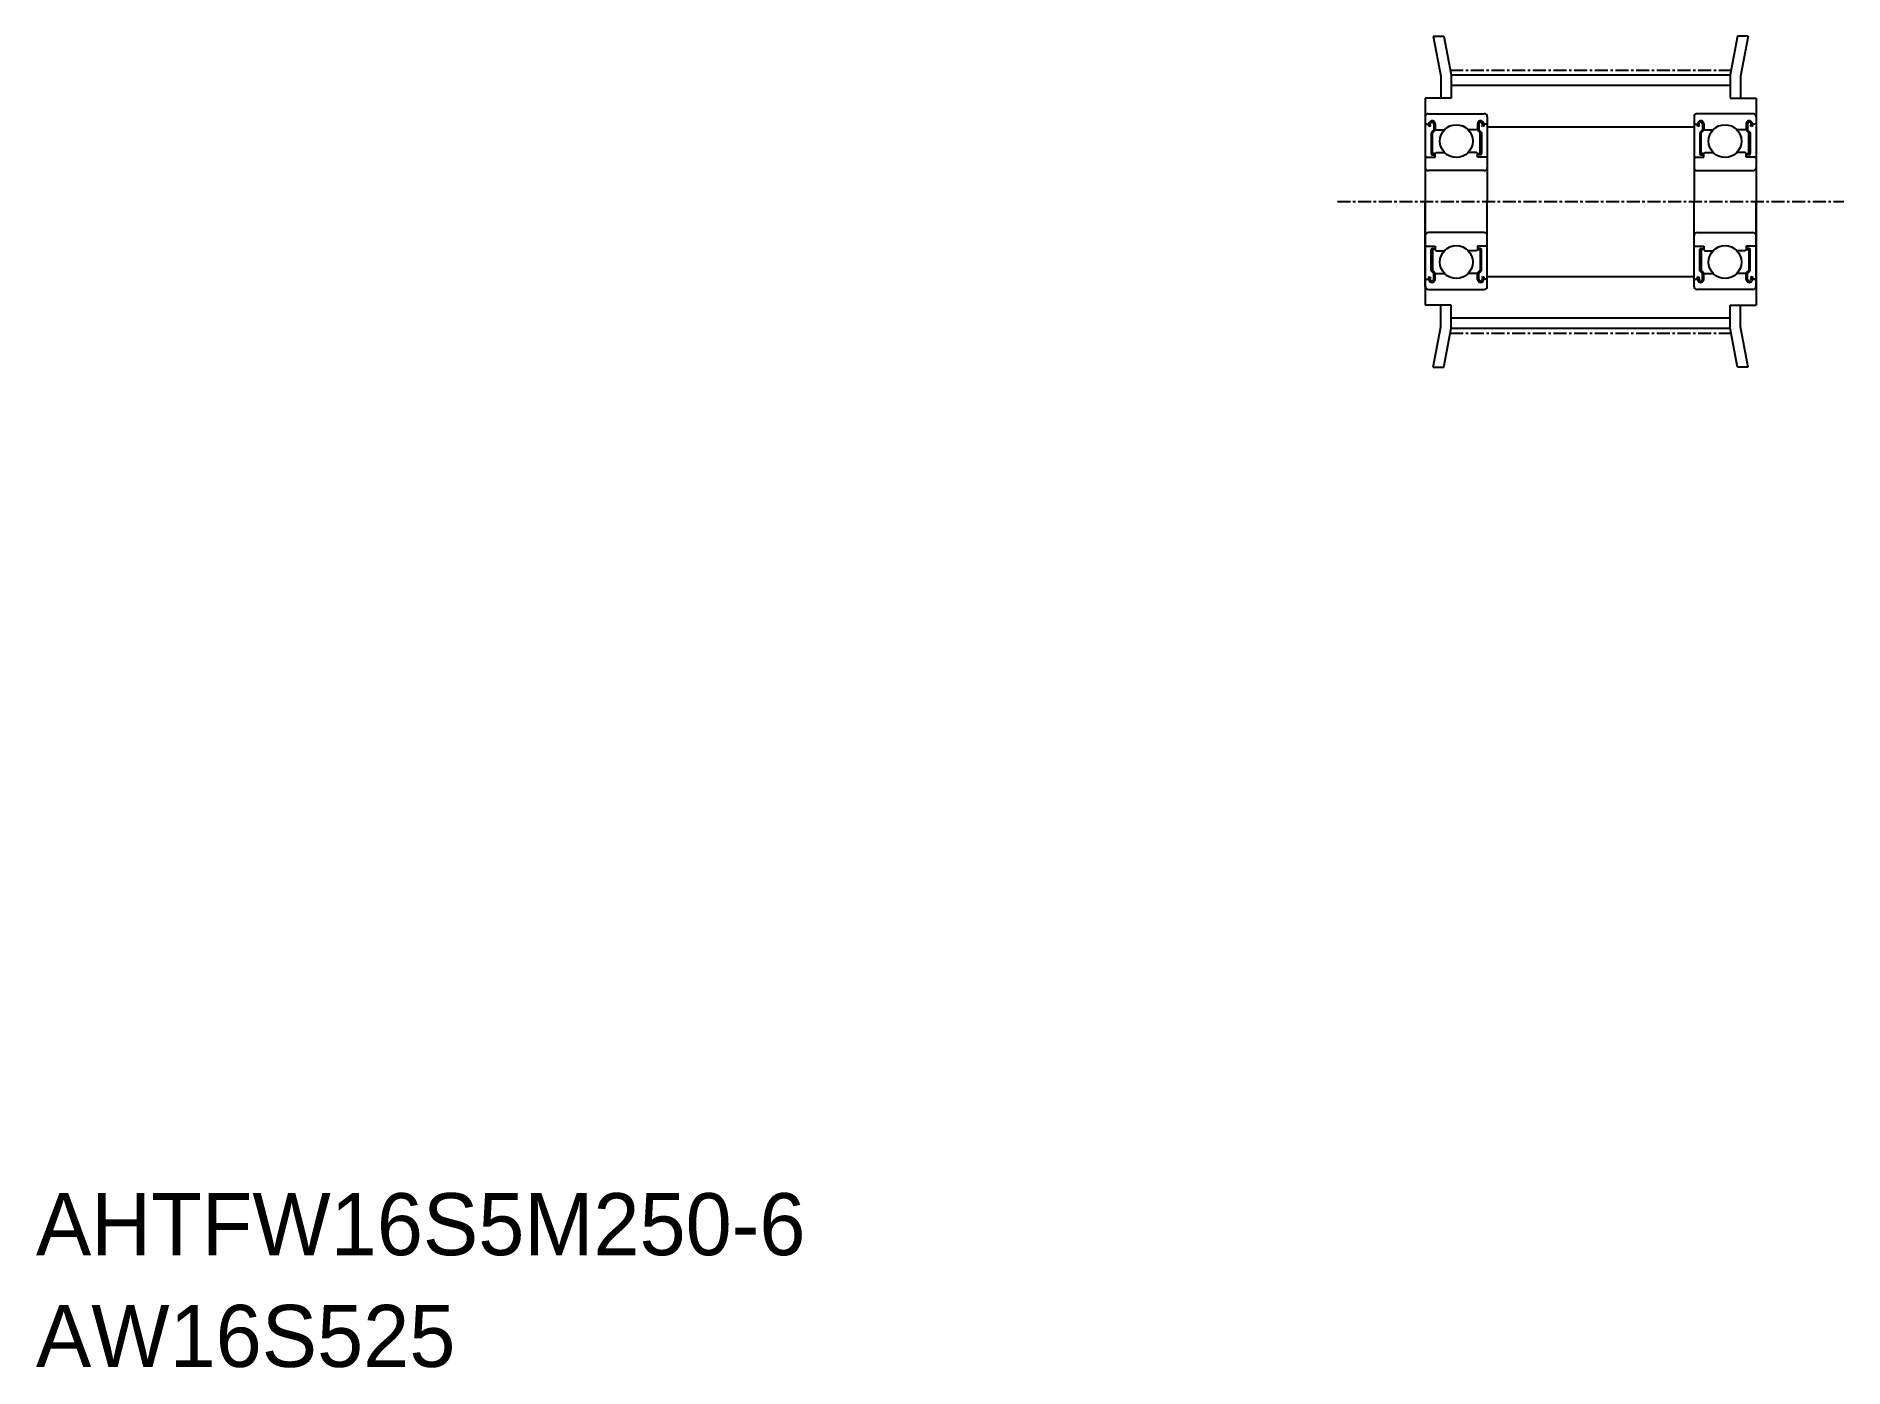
# Model space of a CAD drawing. Extents: x -286 to -111, y -61 to 68.
import ezdxf

# ---------------------------------------------------------------- set-up
doc = ezdxf.new("R2010")
doc.units = 0
doc.linetypes.add('CENTER', pattern=[2, 1.25, -0.25, 0.25, -0.25])
doc.layers.get('0').update_dxf_attribs({"linetype": 'CONTINUOUS'})
doc.layers.add('CENTER', color=1, linetype='CENTER')

msp = doc.modelspace()

# ---------------------------------------------------------------- linework, layer by layer
for p, q in [((-150.8, 67.91), (-150.05, 64.04)), ((-150.8, 67.91), (-149.77, 67.91)), ((-149.77, 67.91), (-149.05, 64.16)), ((-121.33, 67.91), (-122.05, 64.16)), ((-120.3, 67.91), (-121.33, 67.91)), ((-120.3, 67.91), (-121.05, 64.04)), ((-150.05, 64.04), (-150.05, 61.91)), ((-149.05, 64.16), (-149.05, 61.91)), ((-149.05, 64.16), (-122.05, 64.16)), ((-149.05, 63.17), (-122.05, 63.17)), ((-122.05, 64.16), (-122.05, 61.91)), ((-121.05, 64.04), (-121.05, 61.91)), ((-149.05, 61.91), (-151.55, 61.91)), ((-151.55, 61.91), (-151.55, 41.91)), ((-151.55, 61.91), (-151.55, 41.91)), ((-122.05, 61.91), (-119.55, 61.91)), ((-119.55, 61.91), (-119.55, 41.91)), ((-119.55, 61.91), (-119.55, 41.91)), ((-151.55, 60.11), (-151.55, 51.91)), ((-151.55, 59.51), (-151.45, 59.41)), ((-151.25, 60.41), (-145.85, 60.41)), ((-151.24, 59.41), (-151.13, 59.59)), ((-151.13, 59.35), (-151.03, 59.52)), ((-145.97, 59.35), (-146.08, 59.52)), ((-145.86, 59.41), (-145.97, 59.59)), ((-145.55, 59.51), (-145.65, 59.41)), ((-145.55, 60.11), (-145.55, 51.91)), ((-125.55, 60.11), (-125.55, 51.91)), ((-125.55, 59.51), (-125.45, 59.41)), ((-119.85, 60.41), (-125.25, 60.41)), ((-125.24, 59.41), (-125.13, 59.59)), ((-125.13, 59.35), (-125.03, 59.52)), ((-119.97, 59.35), (-120.08, 59.52)), ((-119.86, 59.41), (-119.97, 59.59)), ((-119.55, 59.51), (-119.65, 59.41)), ((-119.55, 60.11), (-119.55, 51.91)), ((-151.45, 59.41), (-151.24, 59.41)), ((-151.19, 59.24), (-151.08, 59.18)), ((-151.02, 59.29), (-151.13, 59.35)), ((-151.08, 59.18), (-151.02, 59.29)), ((-150.73, 58.86), (-150.99, 58.61)), ((-150.99, 58.61), (-150.99, 56.56)), ((-150.61, 58.81), (-150.86, 58.56)), ((-150.86, 56.56), (-150.86, 58.56)), ((-150.73, 59.45), (-150.73, 58.86)), ((-150.61, 59.45), (-150.61, 58.81)), ((-150.61, 58.96), (-150.51, 58.86)), ((-150.51, 58.86), (-149.7, 58.86)), ((-146.59, 58.86), (-147.41, 58.86)), ((-146.49, 58.96), (-146.59, 58.86)), ((-146.49, 59.45), (-146.49, 58.81)), ((-146.49, 58.81), (-146.24, 58.56)), ((-146.37, 59.45), (-146.37, 58.86)), ((-146.37, 58.86), (-146.12, 58.61)), ((-146.24, 56.56), (-146.24, 58.56)), ((-146.12, 58.61), (-146.12, 56.56)), ((-146.08, 59.29), (-145.97, 59.35)), ((-146.02, 59.18), (-146.08, 59.29)), ((-145.91, 59.24), (-146.02, 59.18)), ((-145.65, 59.41), (-145.86, 59.41)), ((-125.45, 59.41), (-125.24, 59.41)), ((-125.19, 59.24), (-125.08, 59.18)), ((-125.02, 59.29), (-125.13, 59.35)), ((-125.08, 59.18), (-125.02, 59.29)), ((-124.73, 58.86), (-124.99, 58.61)), ((-124.99, 58.61), (-124.99, 56.56)), ((-124.61, 58.81), (-124.86, 58.56)), ((-124.86, 56.56), (-124.86, 58.56)), ((-124.73, 59.45), (-124.73, 58.86)), ((-124.61, 59.45), (-124.61, 58.81)), ((-124.61, 58.96), (-124.51, 58.86)), ((-124.51, 58.86), (-123.7, 58.86)), ((-120.59, 58.86), (-121.41, 58.86)), ((-120.49, 58.96), (-120.59, 58.86)), ((-120.49, 59.45), (-120.49, 58.81)), ((-120.49, 58.81), (-120.24, 58.56)), ((-120.37, 59.45), (-120.37, 58.86)), ((-120.37, 58.86), (-120.12, 58.61)), ((-120.24, 56.56), (-120.24, 58.56)), ((-120.12, 58.61), (-120.12, 56.56)), ((-120.08, 59.29), (-119.97, 59.35)), ((-120.02, 59.18), (-120.08, 59.29)), ((-119.91, 59.24), (-120.02, 59.18)), ((-119.65, 59.41), (-119.86, 59.41)), ((-151.55, 56.11), (-151.45, 56.21)), ((-151.45, 56.21), (-150.61, 56.21)), ((-150.67, 56.56), (-150.86, 56.56)), ((-150.86, 56.43), (-150.67, 56.43)), ((-150.67, 56.43), (-150.67, 56.56)), ((-150.61, 56.56), (-150.51, 56.66)), ((-150.61, 56.21), (-150.61, 56.56)), ((-150.51, 56.66), (-149.7, 56.66)), ((-146.59, 56.66), (-147.41, 56.66)), ((-146.49, 56.56), (-146.59, 56.66)), ((-146.49, 56.21), (-146.49, 56.56)), ((-145.65, 56.21), (-146.49, 56.21)), ((-146.43, 56.56), (-146.24, 56.56)), ((-146.43, 56.43), (-146.43, 56.56)), ((-146.24, 56.43), (-146.43, 56.43)), ((-145.55, 56.11), (-145.65, 56.21)), ((-125.55, 56.11), (-125.45, 56.21)), ((-125.45, 56.21), (-124.61, 56.21)), ((-124.67, 56.56), (-124.86, 56.56)), ((-124.86, 56.43), (-124.67, 56.43)), ((-124.67, 56.43), (-124.67, 56.56)), ((-124.61, 56.56), (-124.51, 56.66)), ((-124.61, 56.21), (-124.61, 56.56)), ((-124.51, 56.66), (-123.7, 56.66)), ((-120.59, 56.66), (-121.41, 56.66)), ((-120.49, 56.56), (-120.59, 56.66)), ((-120.49, 56.21), (-120.49, 56.56)), ((-119.65, 56.21), (-120.49, 56.21)), ((-120.43, 56.43), (-120.43, 56.56)), ((-120.43, 56.56), (-120.24, 56.56)), ((-120.24, 56.43), (-120.43, 56.43)), ((-119.55, 56.11), (-119.65, 56.21)), ((-145.85, 54.91), (-151.25, 54.91)), ((-148.55, 54.91), (-148.55, 54.91)), ((-147.2, 54.91), (-147.2, 54.91)), ((-125.25, 54.91), (-119.85, 54.91)), ((-123.9, 54.91), (-123.9, 54.91)), ((-122.55, 54.91), (-122.55, 54.91)), ((-151.55, 43.71), (-151.55, 51.91)), ((-145.55, 43.71), (-145.55, 51.91)), ((-125.55, 43.71), (-125.55, 51.91)), ((-119.55, 43.71), (-119.55, 51.91)), ((-151.55, 47.71), (-151.45, 47.61)), ((-151.45, 47.61), (-150.61, 47.61)), ((-145.85, 48.91), (-151.25, 48.91)), ((-150.99, 45.21), (-150.99, 47.27)), ((-150.86, 47.39), (-150.67, 47.39)), ((-150.86, 47.27), (-150.86, 45.27)), ((-150.67, 47.27), (-150.86, 47.27)), ((-150.67, 47.39), (-150.67, 47.27)), ((-150.61, 47.61), (-150.61, 47.26)), ((-150.61, 47.26), (-150.51, 47.16)), ((-146.49, 47.26), (-146.59, 47.16)), ((-145.65, 47.61), (-146.49, 47.61)), ((-146.49, 47.61), (-146.49, 47.26)), ((-146.24, 47.39), (-146.43, 47.39)), ((-146.43, 47.39), (-146.43, 47.27)), ((-146.43, 47.27), (-146.24, 47.27)), ((-146.24, 47.27), (-146.24, 45.27)), ((-146.12, 45.21), (-146.12, 47.27)), ((-145.55, 47.71), (-145.65, 47.61)), ((-125.55, 47.71), (-125.45, 47.61)), ((-125.45, 47.61), (-124.61, 47.61)), ((-125.25, 48.91), (-119.85, 48.91)), ((-124.99, 45.21), (-124.99, 47.27)), ((-124.86, 47.39), (-124.67, 47.39)), ((-124.67, 47.27), (-124.86, 47.27)), ((-124.86, 47.27), (-124.86, 45.27)), ((-124.67, 47.39), (-124.67, 47.27)), ((-124.61, 47.61), (-124.61, 47.26)), ((-124.61, 47.26), (-124.51, 47.16)), ((-120.49, 47.26), (-120.59, 47.16)), ((-119.65, 47.61), (-120.49, 47.61)), ((-120.49, 47.61), (-120.49, 47.26)), ((-120.43, 47.39), (-120.43, 47.27)), ((-120.24, 47.39), (-120.43, 47.39)), ((-120.43, 47.27), (-120.24, 47.27)), ((-120.24, 47.27), (-120.24, 45.27)), ((-120.12, 45.21), (-120.12, 47.27)), ((-119.55, 47.71), (-119.65, 47.61)), ((-150.51, 47.16), (-149.7, 47.16)), ((-146.59, 47.16), (-147.41, 47.16)), ((-124.51, 47.16), (-123.7, 47.16)), ((-120.59, 47.16), (-121.41, 47.16)), ((-151.55, 44.31), (-151.45, 44.41)), ((-151.45, 44.41), (-151.24, 44.41)), ((-151.24, 44.41), (-151.13, 44.24)), ((-151.19, 44.59), (-151.08, 44.65)), ((-151.02, 44.54), (-151.13, 44.48)), ((-151.13, 44.48), (-151.03, 44.3)), ((-151.08, 44.65), (-151.02, 44.54)), ((-150.73, 44.96), (-150.99, 45.21)), ((-150.61, 45.02), (-150.86, 45.27)), ((-150.73, 44.38), (-150.73, 44.96)), ((-150.61, 44.38), (-150.61, 45.02)), ((-150.61, 44.86), (-150.51, 44.96)), ((-150.51, 44.96), (-149.7, 44.96)), ((-146.59, 44.96), (-147.41, 44.96)), ((-146.49, 44.86), (-146.59, 44.96)), ((-146.49, 45.02), (-146.24, 45.27)), ((-146.49, 44.38), (-146.49, 45.02)), ((-146.37, 44.96), (-146.12, 45.21)), ((-146.37, 44.38), (-146.37, 44.96)), ((-146.02, 44.65), (-146.08, 44.54)), ((-146.08, 44.54), (-145.97, 44.48)), ((-145.97, 44.48), (-146.08, 44.3)), ((-145.91, 44.59), (-146.02, 44.65)), ((-145.86, 44.41), (-145.97, 44.24)), ((-145.65, 44.41), (-145.86, 44.41)), ((-145.55, 44.31), (-145.65, 44.41)), ((-125.55, 44.31), (-125.45, 44.41)), ((-125.45, 44.41), (-125.24, 44.41)), ((-125.24, 44.41), (-125.13, 44.24)), ((-125.19, 44.59), (-125.08, 44.65)), ((-125.02, 44.54), (-125.13, 44.48)), ((-125.13, 44.48), (-125.03, 44.3)), ((-125.08, 44.65), (-125.02, 44.54)), ((-124.73, 44.96), (-124.99, 45.21)), ((-124.61, 45.02), (-124.86, 45.27)), ((-124.73, 44.38), (-124.73, 44.96)), ((-124.61, 44.38), (-124.61, 45.02)), ((-124.61, 44.86), (-124.51, 44.96)), ((-124.51, 44.96), (-123.7, 44.96)), ((-120.59, 44.96), (-121.41, 44.96)), ((-120.49, 44.86), (-120.59, 44.96)), ((-120.49, 45.02), (-120.24, 45.27)), ((-120.49, 44.38), (-120.49, 45.02)), ((-120.37, 44.96), (-120.12, 45.21)), ((-120.37, 44.38), (-120.37, 44.96)), ((-120.02, 44.65), (-120.08, 44.54)), ((-120.08, 44.54), (-119.97, 44.48)), ((-119.97, 44.48), (-120.08, 44.3)), ((-119.91, 44.59), (-120.02, 44.65)), ((-119.86, 44.41), (-119.97, 44.24)), ((-119.65, 44.41), (-119.86, 44.41)), ((-119.55, 44.31), (-119.65, 44.41)), ((-151.25, 43.41), (-145.85, 43.41)), ((-119.85, 43.41), (-125.25, 43.41)), ((-149.05, 41.91), (-151.55, 41.91)), ((-150.05, 39.79), (-150.05, 41.91)), ((-149.05, 39.66), (-149.05, 41.91)), ((-149.05, 40.66), (-122.05, 40.66)), ((-122.05, 41.91), (-119.55, 41.91)), ((-122.05, 39.66), (-122.05, 41.91)), ((-121.05, 39.79), (-121.05, 41.91)), ((-150.8, 35.91), (-150.05, 39.79)), ((-149.77, 35.91), (-149.05, 39.66)), ((-149.05, 39.66), (-122.05, 39.66)), ((-121.33, 35.91), (-122.05, 39.66)), ((-120.3, 35.91), (-121.05, 39.79)), ((-150.8, 35.91), (-149.77, 35.91)), ((-120.3, 35.91), (-121.33, 35.91))]:
    msp.add_line(p, q)
at = {"color": 7, "linetype": 'CONTINUOUS'}
for p, q in [((-145.55, 59.16), (-125.55, 59.16)), ((-145.55, 44.66), (-125.55, 44.66))]:
    msp.add_line(p, q, dxfattribs=at)
for centre in [(-148.55, 57.76), (-122.55, 57.76), (-148.55, 46.06), (-122.55, 46.06)]:
    msp.add_circle(centre, 1.59)
for centre, radius, start, end in [((-151.25, 60.11), 0.3, 90, 180), ((-150.89, 59.45), 0.282, 0, 150.0017), ((-150.89, 59.45), 0.156, 0, 150.0019), ((-146.21, 59.45), 0.282, 29.9983, 180), ((-146.21, 59.45), 0.156, 29.9981, 180), ((-145.85, 60.11), 0.3, 360, 90), ((-125.25, 60.11), 0.3, 90, 180), ((-124.89, 59.45), 0.282, 0, 150.0017), ((-124.89, 59.45), 0.156, 0, 150.0019), ((-120.21, 59.45), 0.282, 29.9983, 180), ((-120.21, 59.45), 0.156, 29.9981, 180), ((-119.85, 60.11), 0.3, 0, 90), ((-151.13, 59.35), 0.126, 149.9926, 240.0026), ((-145.97, 59.35), 0.126, 299.9974, 30.0074), ((-125.13, 59.35), 0.126, 149.9926, 240.0026), ((-119.97, 59.35), 0.126, 299.9974, 30.0074), ((-150.86, 56.56), 0.126, 180, 270), ((-146.24, 56.56), 0.126, 270, 360), ((-124.86, 56.56), 0.126, 180, 270), ((-120.24, 56.56), 0.126, 270, 360), ((-151.25, 55.21), 0.3, 180, 270), ((-145.85, 55.21), 0.3, 270, 0), ((-125.25, 55.21), 0.3, 180, 270), ((-119.85, 55.21), 0.3, 270, 0), ((-151.25, 48.61), 0.3, 90, 180), ((-150.86, 47.27), 0.126, 90, 180), ((-146.24, 47.27), 0.126, 0, 90), ((-145.85, 48.61), 0.3, 0, 90), ((-125.25, 48.61), 0.3, 90, 180), ((-124.86, 47.27), 0.126, 90, 180), ((-120.24, 47.27), 0.126, 0.0001, 90), ((-119.85, 48.61), 0.3, 0, 90), ((-151.13, 44.48), 0.126, 119.9974, 210.0074), ((-150.89, 44.38), 0.282, 209.9983, 0), ((-150.89, 44.38), 0.156, 209.9981, 0), ((-146.21, 44.38), 0.282, 180, 330.0017), ((-146.21, 44.38), 0.156, 180, 330.0019), ((-145.97, 44.48), 0.126, 329.9926, 60.0026), ((-125.13, 44.48), 0.126, 119.9974, 210.0074), ((-124.89, 44.38), 0.282, 209.9983, 0), ((-124.89, 44.38), 0.156, 209.9981, 0), ((-120.21, 44.38), 0.282, 180, 330.0017), ((-120.21, 44.38), 0.156, 180, 330.0019), ((-119.97, 44.48), 0.126, 329.9926, 60.0026), ((-151.25, 43.71), 0.3, 180, 270), ((-145.85, 43.71), 0.3, 270, 0), ((-125.25, 43.71), 0.3, 180, 270), ((-119.85, 43.71), 0.3, 270, 360)]:
    msp.add_arc(centre, radius, start, end)
at = {"layer": 'CENTER', "color": 1, "linetype": 'CENTER'}
for p, q in [((-149.14, 64.64), (-121.96, 64.64)), ((-160.05, 51.91), (-111.05, 51.91)), ((-149.14, 39.18), (-121.96, 39.18))]:
    msp.add_line(p, q, dxfattribs=at)

# ---------------------------------------------------------------- texts
at = {"color": 7, "linetype": 'CONTINUOUS'}
for s, p in [('AHTFW16S5M250-6', (-285.99, -50)), ('AW16S525', (-285.99, -60.81))]:
    msp.add_text(s, height=6, dxfattribs=at).set_placement(p)

doc.saveas('drawing.dxf')
